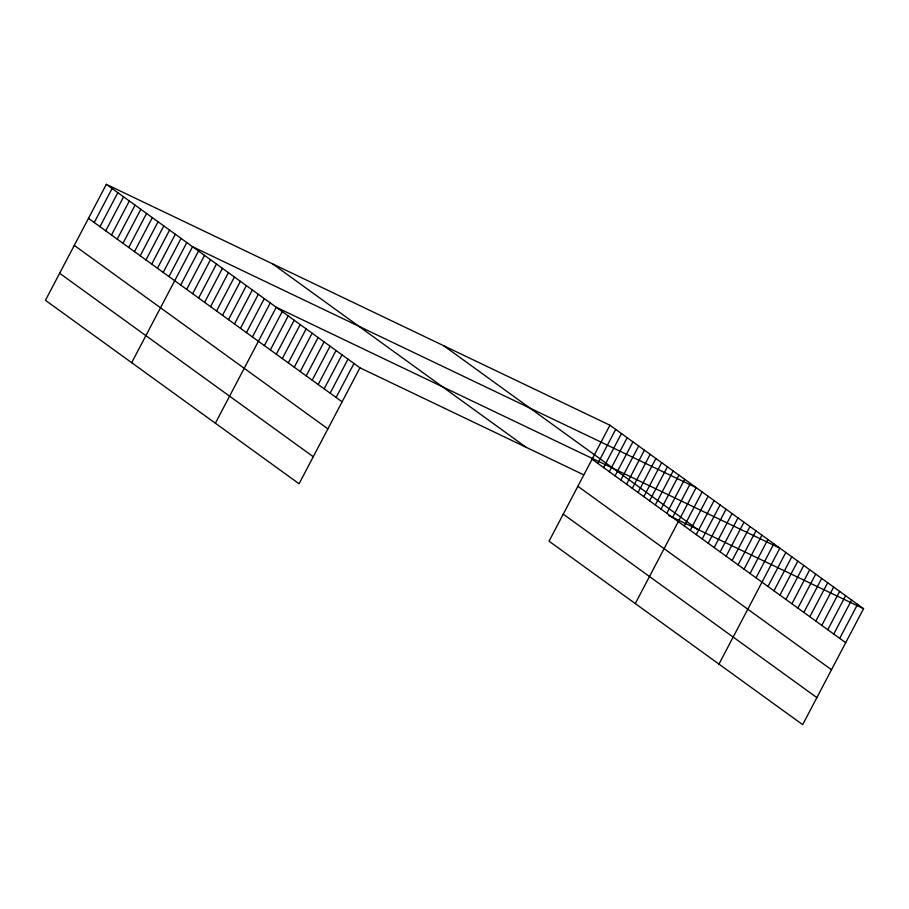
<?xml version="1.0" encoding="UTF-8"?>
<svg xmlns="http://www.w3.org/2000/svg" width="909" height="909" viewBox="0 0 909 909"><rect width="100%" height="100%" fill="white"/><g stroke="black" fill="none" stroke-linecap="round" stroke-linejoin="round"><path stroke-width="1.36" d="M106.33 184.345L45.45 300.311L299.072 483.77L359.953 367.804L106.33 184.345L609.928 425.23L863.55 608.689L802.67 724.655L549.047 541.196L609.928 425.23M94.229 222.512L112.08 188.504M99.979 226.671L117.829 192.663M105.728 230.829L123.579 196.821M111.477 234.988L129.328 200.98M117.227 239.147L135.077 205.139M122.976 243.305L140.827 209.297M128.714 247.464L146.576 213.456M134.464 251.623L152.326 217.615M140.213 255.781L158.075 221.773M145.963 259.94L163.825 225.932M151.712 264.099L169.574 230.091M157.462 268.257L175.323 234.249M163.211 272.416L181.061 238.408M168.96 276.575L186.811 242.567M131.68 362.691L192.56 246.725L696.158 487.61L635.277 603.576M180.686 285.051L198.537 251.043M186.663 289.38L204.525 255.372M192.64 293.709L210.502 259.701M198.617 298.027L216.478 264.019M204.605 302.356L222.455 268.348M210.581 306.674L228.432 272.666M216.558 311.003L234.408 276.995M222.535 315.321L240.385 281.313M228.511 319.65L246.362 285.642M234.488 323.979L252.35 289.96M240.465 328.297L258.326 294.289M246.441 332.626L264.303 298.618M252.429 336.944L270.28 302.936M215.376 423.23L276.256 307.265L779.854 548.15L718.974 664.115M264.383 345.59L282.233 311.582M270.359 349.92L288.21 315.912M276.336 354.249L294.198 320.229M282.313 358.566L300.175 324.558M288.289 362.896L306.151 328.888M294.266 367.213L312.128 333.205M300.254 371.542L318.105 337.534M306.231 375.86L324.081 341.852M312.207 380.189L330.058 346.181M318.184 384.518L336.035 350.499M324.161 388.836L342.023 354.828M330.137 393.165L347.999 359.157M336.114 397.483L353.976 363.475M597.827 463.397L615.677 429.389M603.576 467.556L621.426 433.548M609.325 471.714L627.176 437.706M615.075 475.873L632.925 441.865M620.824 480.032L638.675 446.024M626.574 484.19L644.424 450.182M632.323 488.349L650.174 454.341M638.061 492.508L655.923 458.5M643.811 496.666L661.672 462.658M649.56 500.825L667.422 466.817M655.309 504.984L673.171 470.976M661.059 509.142L678.921 475.134M666.808 513.301L684.67 479.293M672.558 517.46L690.408 483.452M684.284 525.936L702.146 491.928M690.261 530.265L708.122 496.257M696.237 534.583L714.099 500.575M702.225 538.912L720.076 504.904M708.202 543.241L726.052 509.222M714.179 547.559L732.029 513.551M720.155 551.888L738.006 517.88M726.132 556.206L743.982 522.198M732.109 560.535L749.97 526.527M738.085 564.853L755.947 530.845M744.062 569.182L761.924 535.174M750.05 573.511L767.9 539.491M756.027 577.829L773.877 543.821M767.98 586.475L785.831 552.467M773.957 590.805L791.807 556.797M779.933 595.122L797.795 561.114M785.91 599.451L803.772 565.443M791.887 603.769L809.749 569.761M797.875 608.098L815.725 574.09M803.851 612.427L821.702 578.419M809.828 616.745L827.679 582.737M815.805 621.074L833.655 587.066M821.781 625.392L839.632 591.384M827.758 629.721L845.62 595.713M833.735 634.039L851.597 600.031M839.711 638.368L857.573 604.36M359.953 367.804L583.612 474.782M668.626 515.448L863.55 608.689M443.74 345.738L697.362 529.197M592.077 459.238L845.7 642.697M272.518 263.837L526.141 447.296M577.874 486.292L831.496 669.74M563.25 514.153L816.861 697.601M88.48 218.353L342.102 401.812M74.277 245.407L327.899 428.855M59.653 273.268L313.264 456.716"/></g></svg>
